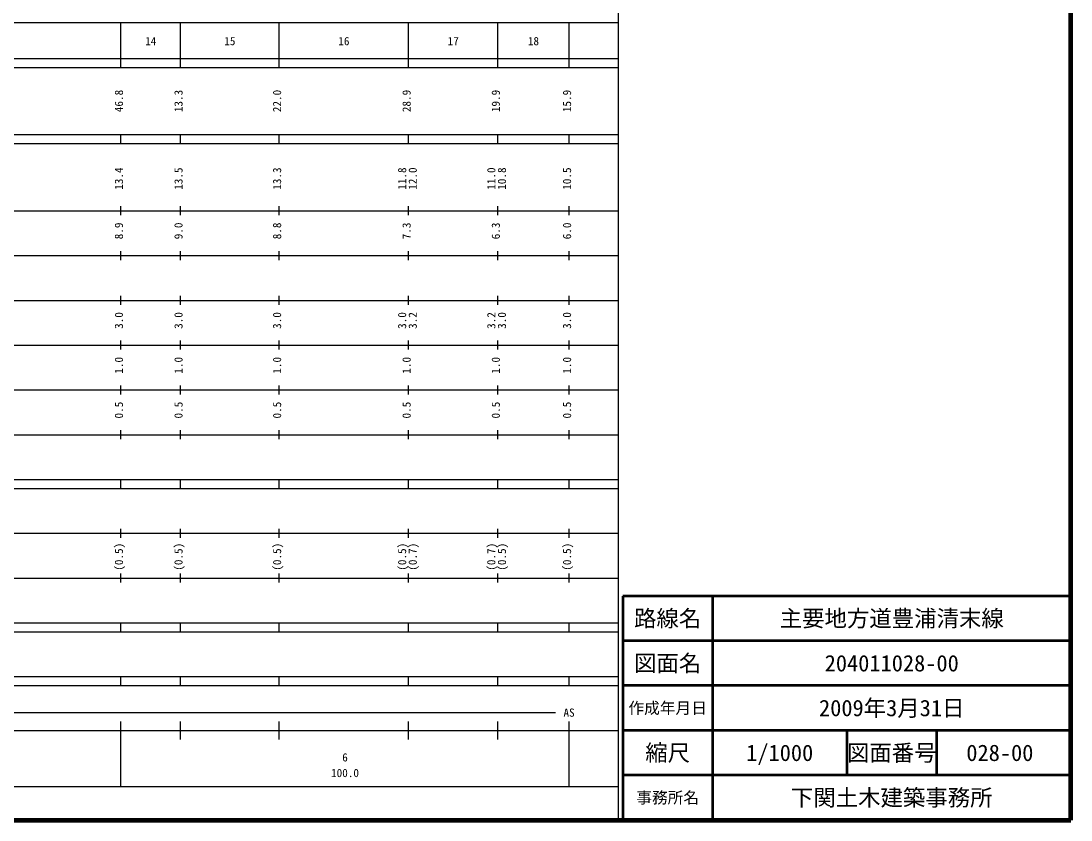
# Model space of a CAD drawing. Units: millimetres on the paper, enlarged 1000 times. Extents: x 40000 to 680000, y 20000 to 380000.
# Drawn here: x 445698 to 680000, y 20000 to 198357 of the extents above; entities that cross this region are included whole.
import ezdxf
from ezdxf.enums import TextEntityAlignment as Align

# ---------------------------------------------------------------- set-up
doc = ezdxf.new("R2010")
doc.units = ezdxf.units.MM
doc.header["$LTSCALE"] = 1000
for name, color, linetype, lineweight in [('M-TTL', 2, 'Continuous', 140), ('M-TTL-BAND', 7, 'Continuous', 25), ('M-TTL-FRAM', 2, 'Continuous', 50), ('M-TTL-LINE', 7, 'Continuous', 50)]:
    doc.layers.add(name, color=color, linetype=linetype, lineweight=lineweight)
doc.layers.add('M-TTL-TXT', color=7, linetype='Continuous')
doc.styles.add('ＭＳ ゴシック', font='')
doc.styles.get('ＭＳ ゴシック').set_extended_font_data('MS Gothic')

msp = doc.modelspace()

# ---------------------------------------------------------------- linework, layer by layer
at = {"layer": 'M-TTL'}
for p, q in [((680000, 20000), (680000, 380000)), ((40000, 20000), (680000, 20000))]:
    msp.add_line(p, q, dxfattribs=at)
at = {"layer": 'M-TTL-BAND'}
for p, q in [((579000, 20000), (579000, 370000)), ((68000, 198000), (579000, 198000)), ((468000, 188000), (468000, 198000)), ((481300, 188000), (481300, 198000)), ((503300, 188000), (503300, 198000)), ((532200, 188000), (532200, 198000)), ((552100, 188000), (552100, 198000)), ((568000, 188000), (568000, 198000)), ((40000, 190000), (579000, 190000)), ((40000, 188000), (579000, 188000)), ((40000, 173000), (579000, 173000)), ((468000, 171000), (468000, 173000)), ((481300, 171000), (481300, 173000)), ((503300, 171000), (503300, 173000)), ((532200, 171000), (532200, 173000)), ((552100, 171000), (552100, 173000)), ((568000, 171000), (568000, 173000)), ((40000, 171000), (579000, 171000)), ((468000, 155000), (468000, 157000)), ((481300, 155000), (481300, 157000)), ((503300, 155000), (503300, 157000)), ((532200, 155000), (532200, 157000)), ((552100, 155000), (552100, 157000)), ((568000, 155000), (568000, 157000)), ((40000, 156000), (579000, 156000)), ((46000, 146000), (579000, 146000)), ((468000, 145000), (468000, 147000)), ((481300, 145000), (481300, 147000)), ((503300, 145000), (503300, 147000)), ((532200, 145000), (532200, 147000)), ((552100, 145000), (552100, 147000)), ((568000, 145000), (568000, 147000)), ((52000, 136000), (579000, 136000)), ((468000, 135000), (468000, 137000)), ((481300, 135000), (481300, 137000)), ((503300, 135000), (503300, 137000)), ((532200, 135000), (532200, 137000)), ((552100, 135000), (552100, 137000)), ((568000, 135000), (568000, 137000)), ((468000, 125000), (468000, 127000)), ((481300, 125000), (481300, 127000)), ((503300, 125000), (503300, 127000)), ((532200, 125000), (532200, 127000)), ((552100, 125000), (552100, 127000)), ((568000, 125000), (568000, 127000)), ((46000, 126000), (579000, 126000)), ((52000, 116000), (579000, 116000)), ((468000, 115000), (468000, 117000)), ((481300, 115000), (481300, 117000)), ((503300, 115000), (503300, 117000)), ((532200, 115000), (532200, 117000)), ((552100, 115000), (552100, 117000)), ((568000, 115000), (568000, 117000)), ((46000, 106000), (579000, 106000)), ((468000, 105000), (468000, 107000)), ((481300, 105000), (481300, 107000)), ((503300, 105000), (503300, 107000)), ((532200, 105000), (532200, 107000)), ((552100, 105000), (552100, 107000)), ((568000, 105000), (568000, 107000)), ((40000, 96000), (579000, 96000)), ((40000, 94000), (579000, 94000)), ((468000, 94000), (468000, 96000)), ((481300, 94000), (481300, 96000)), ((503300, 94000), (503300, 96000)), ((532200, 94000), (532200, 96000)), ((552100, 94000), (552100, 96000)), ((568000, 94000), (568000, 96000)), ((468000, 83000), (468000, 85000)), ((481300, 83000), (481300, 85000)), ((503300, 83000), (503300, 85000)), ((532200, 83000), (532200, 85000)), ((552100, 83000), (552100, 85000)), ((568000, 83000), (568000, 85000)), ((49000, 84000), (579000, 84000)), ((468000, 73000), (468000, 75000)), ((481300, 73000), (481300, 75000)), ((503300, 73000), (503300, 75000)), ((532200, 73000), (532200, 75000)), ((552100, 73000), (552100, 75000)), ((568000, 73000), (568000, 75000)), ((40000, 74000), (579000, 74000)), ((40000, 64000), (579000, 64000)), ((468000, 62000), (468000, 64000)), ((481300, 62000), (481300, 64000)), ((503300, 62000), (503300, 64000)), ((532200, 62000), (532200, 64000)), ((552100, 62000), (552100, 64000)), ((568000, 62000), (568000, 64000)), ((40000, 62000), (579000, 62000)), ((40000, 52000), (579000, 52000)), ((468000, 50000), (468000, 52000)), ((481300, 50000), (481300, 52000)), ((503300, 50000), (503300, 52000)), ((532200, 50000), (532200, 52000)), ((552100, 50000), (552100, 52000)), ((568000, 50000), (568000, 52000)), ((40000, 50000), (579000, 50000)), ((308700, 44000), (565000, 44000)), ((40000, 40000), (579000, 40000)), ((468000, 27500), (468000, 42000)), ((481300, 38000), (481300, 42000)), ((503300, 38000), (503300, 42000)), ((532200, 38000), (532200, 42000)), ((552100, 38000), (552100, 42000)), ((568000, 27500), (568000, 42000)), ((68000, 27500), (579000, 27500))]:
    msp.add_line(p, q, dxfattribs=at)
at = {"layer": 'M-TTL-FRAM'}
for p, q in [((680000, 70000), (580000, 70000)), ((580000, 70000), (580000, 20000))]:
    msp.add_line(p, q, dxfattribs=at)
at = {"layer": 'M-TTL-LINE'}
for p, q in [((600000, 70000), (600000, 20000)), ((680000, 60000), (580000, 60000)), ((680000, 50000), (580000, 50000)), ((680000, 40000), (580000, 40000)), ((630000, 40000), (630000, 30000)), ((650000, 40000), (650000, 30000)), ((680000, 30000), (580000, 30000))]:
    msp.add_line(p, q, dxfattribs=at)

# ---------------------------------------------------------------- texts
at = {"layer": 'M-TTL-BAND', "style": 'ＭＳ ゴシック'}
for s, p in [('14', (474650, 192405)), ('15', (492300, 192405)), ('16', (517750, 192405)), ('17', (542150, 192405)), ('18', (560050, 192405)), ('AS', (568000, 42500)), ('6', (518000, 32523)), ('100.0', (518000, 29033))]:
    msp.add_text(s, height=1833, dxfattribs=at).set_placement(p, align=Align.BOTTOM_CENTER)
for s, p in [('46.8', (469000, 180500)), ('13.3', (482300, 180500)), ('22.0', (504300, 180500)), ('28.9', (533200, 180500)), ('19.9', (553100, 180500)), ('15.9', (569000, 180500)), ('13.4', (469000, 163174)), ('13.5', (482300, 163174)), ('13.3', (504300, 163174)), ('11.8', (532200, 163174)), ('12.0', (534570, 163174)), ('11.0', (552100, 163174)), ('10.8', (554470, 163174)), ('10.5', (569000, 163174)), ('8.9', (469000, 151500)), ('9.0', (482300, 151500)), ('8.8', (504300, 151500)), ('7.3', (533200, 151500)), ('6.3', (553100, 151500)), ('6.0', (569000, 151500)), ('3.0', (469000, 131500)), ('3.0', (482300, 131500)), ('3.0', (504300, 131500)), ('3.0', (532200, 131500)), ('3.2', (534570, 131500)), ('3.2', (552100, 131500)), ('3.0', (554470, 131500)), ('3.0', (569000, 131500)), ('1.0', (469000, 121500)), ('1.0', (482300, 121500)), ('1.0', (504300, 121500)), ('1.0', (533200, 121500)), ('1.0', (553100, 121500)), ('1.0', (569000, 121500)), ('0.5', (469000, 111500)), ('0.5', (482300, 111500)), ('0.5', (504300, 111500)), ('0.5', (533200, 111500)), ('0.5', (553100, 111500)), ('0.5', (569000, 111500)), ('(0.5)', (469000, 78764)), ('(0.5)', (482300, 78764)), ('(0.5)', (504300, 78764)), ('(0.5)', (532200, 78764)), ('(0.7)', (534570, 78764)), ('(0.7)', (552100, 78764)), ('(0.5)', (554470, 78764)), ('(0.5)', (569000, 78764))]:
    msp.add_text(s, height=1833, rotation=90, dxfattribs=at).set_placement(p, align=Align.BOTTOM_CENTER)
at = {"layer": 'M-TTL-TXT', "style": 'ＭＳ ゴシック'}
for s, height, p in [('路線名', 3666, (590000, 65000)), ('路線名', 3666, (590000, 65000)), ('主要地方道豊浦清末線', 3666, (640000, 65000)), ('図面名', 3666, (590000, 55000)), ('図面名', 3666, (590000, 55000)), ('204011028-00', 3666, (640000, 55000)), ('2009年3月31日', 3666, (640000, 45000)), ('作成年月日', 2566, (590000, 45000)), ('作成年月日', 2566, (590000, 45000)), ('縮尺', 3666, (590000, 35000)), ('縮尺', 3666, (590000, 35000)), ('1/1000', 3666, (615000, 35000)), ('図面番号', 3666, (640000, 35000)), ('図面番号', 3666, (640000, 35000)), ('028-00', 3666, (664125, 35000)), ('事務所名', 2566, (590000, 25000)), ('事務所名', 2566, (590000, 25000)), ('下関土木建築事務所', 3666, (640000, 25000))]:
    msp.add_text(s, height=height, dxfattribs=at).set_placement(p, align=Align.MIDDLE_CENTER)

doc.saveas('drawing.dxf')
